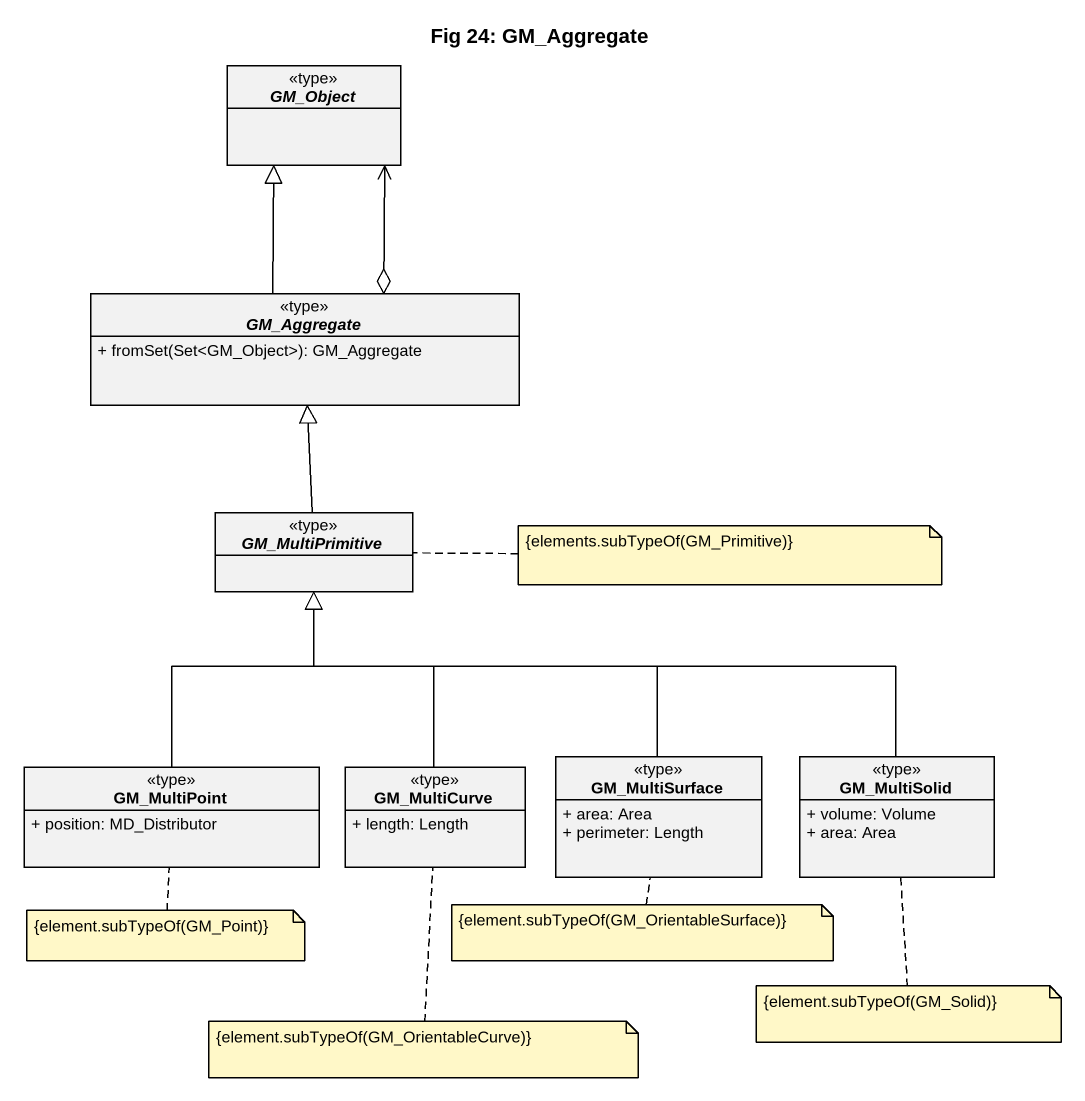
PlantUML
@startuml
title Fig 24: GM_Aggregate
hide circle
hide empty members
skinparam classAttributeIconSize 0
abstract class GM_Object <<type>>
abstract class GM_Aggregate <<type>> {
  + fromSet(Set<GM_Object>): GM_Aggregate
}
abstract class GM_MultiPrimitive <<type>>
class GM_MultiPoint <<type>> {
  + position: MD_Distributor
}
class GM_MultiCurve <<type>> {
  + length: Length
}
class GM_MultiSurface <<type>> {
  + area: Area
  + perimeter: Length
}
class GM_MultiSolid <<type>> {
  + volume: Volume
  + area: Area
}
GM_Aggregate -up-|> GM_Object
GM_Aggregate o-up-> GM_Object
GM_MultiPrimitive -up-|> GM_Aggregate
GM_MultiPoint -up-|> GM_MultiPrimitive
GM_MultiCurve -up-|> GM_MultiPrimitive
GM_MultiSurface -up-|> GM_MultiPrimitive
GM_MultiSolid -left-|> GM_MultiPrimitive
note right of GM_MultiPrimitive : {elements.subTypeOf(GM_Primitive)}
note bottom of GM_MultiPoint : {element.subTypeOf(GM_Point)}
note bottom of GM_MultiSurface : {element.subTypeOf(GM_OrientableSurface)}
note bottom of GM_MultiCurve : {element.subTypeOf(GM_OrientableCurve)}
note bottom of GM_MultiSolid : {element.subTypeOf(GM_Solid)}
@enduml
